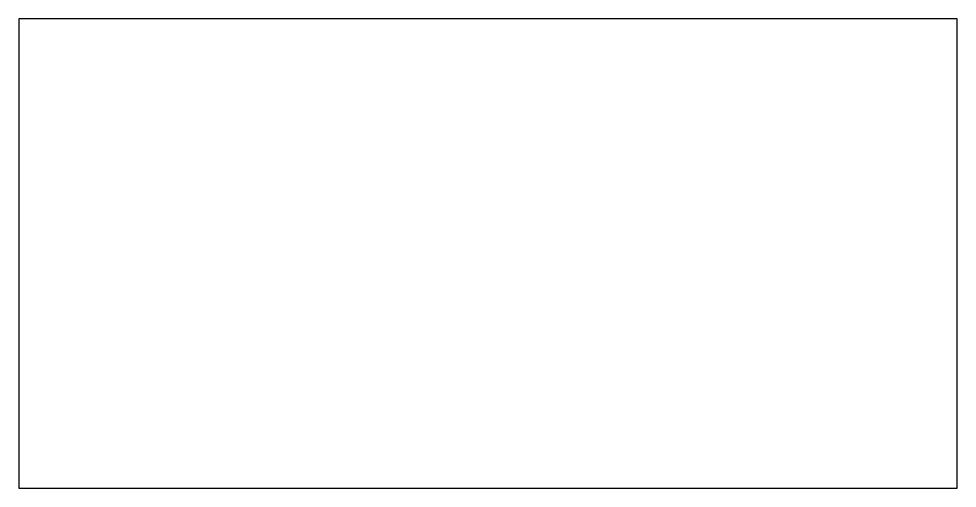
# Model space of a CAD drawing. Header units: millimetres. Extents: x 0 to 70, y 0 to 35.
import ezdxf

# ---------------------------------------------------------------- set-up
doc = ezdxf.new("R2010")
doc.units = ezdxf.units.MM
doc.layers.add('GEHAEUSE', color=7, linetype='Continuous')

msp = doc.modelspace()

# ---------------------------------------------------------------- linework, layer by layer
at = {"layer": 'GEHAEUSE'}
for p, q in [((70, 35), (0, 35)), ((0, 35), (0, 0)), ((70, 0), (70, 35)), ((0, 0), (70, 0))]:
    msp.add_line(p, q, dxfattribs=at)

doc.saveas('drawing.dxf')
